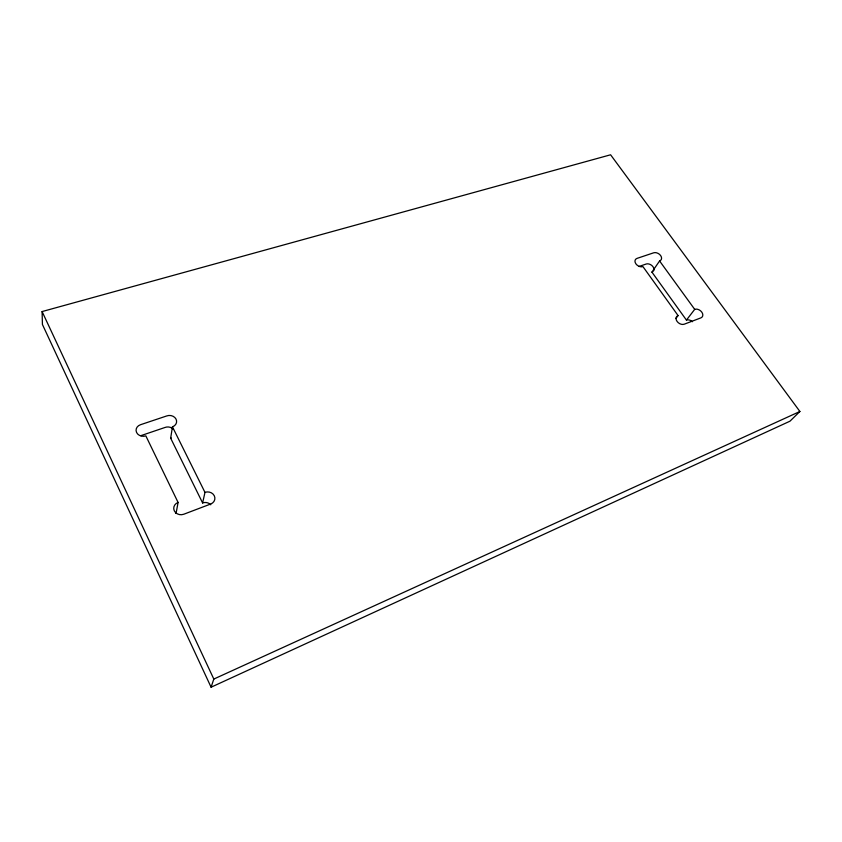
<?xml version="1.0" encoding="UTF-8"?>
<svg xmlns="http://www.w3.org/2000/svg" width="842" height="842" viewBox="0 0 842 842"><rect width="100%" height="100%" fill="white"/><g stroke="black" fill="none" stroke-linecap="round" stroke-linejoin="round"><path stroke-width="1.26" d="M210.753 504.79A6.957 6.22 5 0 0 202.617 502.958L170.663 438.187L172.442 426.81A6.936 5.883 5.1 0 0 176.01 419.063A6.936 5.883 5.1 0 0 166.716 415.948L140.435 424.747A7.052 5.978 2.6 0 0 136.604 432.514A7.052 5.978 2.6 0 0 145.834 435.872L178.083 502.442L176.146 512.967A7.073 6.326 1.3 0 0 175.578 513.21M202.617 502.958L204.974 492.391L172.442 426.81M211.089 687.209L213.815 679.062L42.1 311.561L610.597 154.791L799.9 411.485L789.975 421.189L211.089 687.209L42.426 324.475L42.1 311.561M692.44 321.707A5.452 3.905 35.3 0 0 686.441 320.097L651.918 272.113L659.581 260.957A5.378 3.768 32.3 0 0 660.612 255.536A5.378 3.768 32.3 0 0 653.676 252.81L637.047 258.378A5.42 3.842 32 0 0 635.921 263.872A5.42 3.842 32 0 0 642.951 266.609L678.073 315.571A5.568 3.999 34.9 0 0 677.084 321.412A5.568 3.999 34.9 0 0 684.251 324.191L700.881 317.876A5.526 3.926 35.2 0 0 701.775 312.108A5.526 3.926 35.2 0 0 694.703 309.351L659.581 260.957M675.852 318.508L678.073 315.571M686.441 320.097L694.703 309.351M213.815 679.062L799.9 411.485M140.803 435.682L165.043 427.452A6.831 5.82 4.5 0 1 173.084 429.031M638.941 266.482L646.119 264.041A5.305 3.757 32.4 0 1 651.561 265.283A5.305 3.757 32.4 0 1 653.866 269.966M171.263 437.956A6.831 5.82 4.5 0 1 170.663 438.187M652.897 271.587A5.305 3.757 32.4 0 1 651.918 272.113M653.76 270.356A5.305 3.757 32.4 0 1 653.613 270.714M204.974 492.391A7.073 6.283 5.7 0 1 214.289 495.77A7.073 6.283 5.7 0 1 210.732 504L183.788 514.23A7.199 6.399 2.2 0 1 174.315 510.831A7.199 6.399 2.2 0 1 178.083 502.442"/></g></svg>
